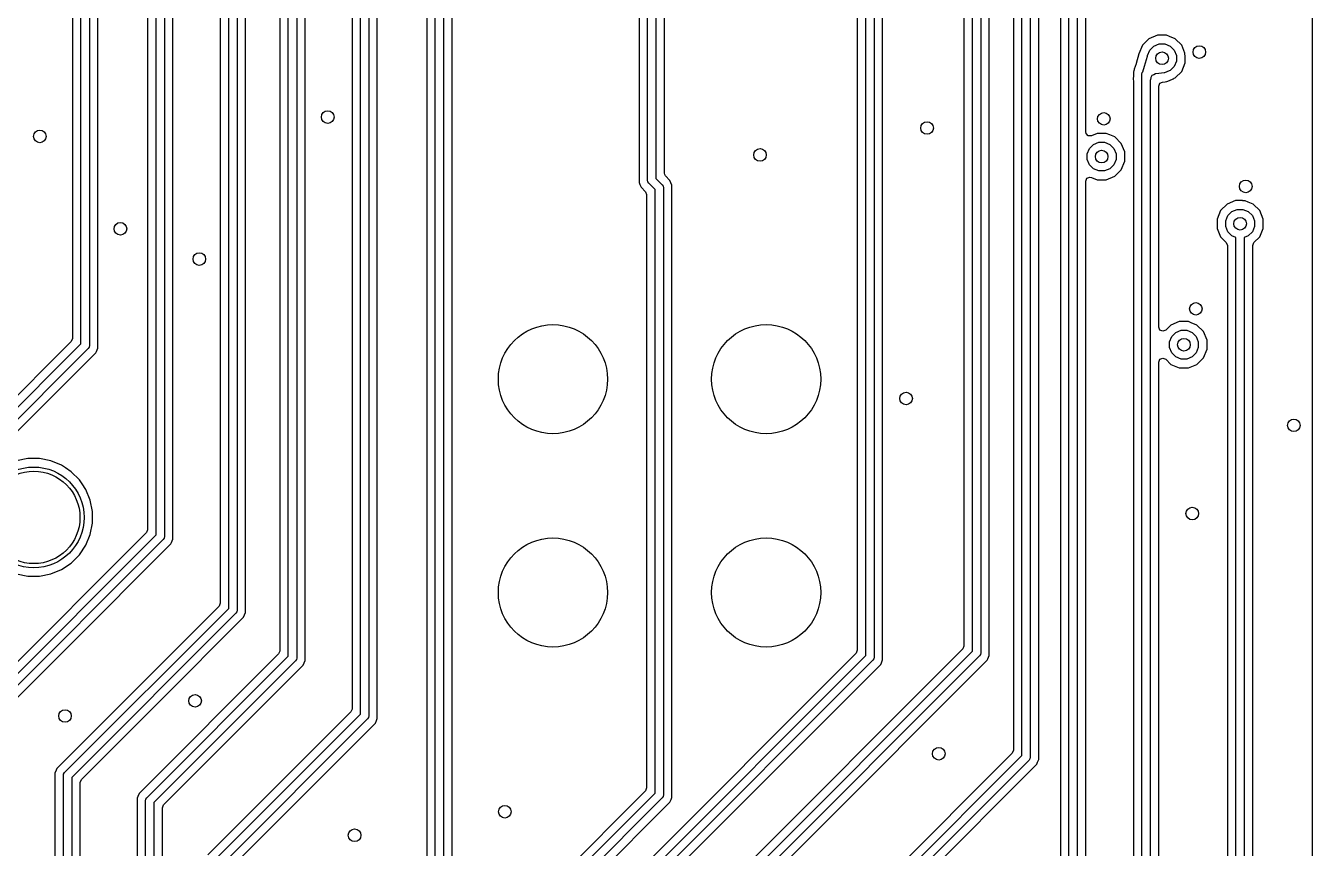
# Model space of a CAD drawing. Extents: x 114.9 to 199.6, y -137.1 to -76.7.
# Drawn here: x 184.25 to 199.58, y -127.56 to -117.77 of the extents above; entities that cross this region are included whole.
import ezdxf

# ---------------------------------------------------------------- set-up
doc = ezdxf.new("R2010")
doc.units = 0
doc.layers.add('BLACK', color=7, linetype='CONTINUOUS')

msp = doc.modelspace()

# ---------------------------------------------------------------- linework, layer by layer
at = {"layer": 'BLACK', "linetype": 'CONTINUOUS'}
for p, q in [((199.5795, -77.402406), (199.5795, -130.397593)), ((184.8095, -97.700065), (184.8095, -121.497363)), ((184.91, -121.559289), (184.91, -97.73)), ((185.01, -97.75071), (185.01, -121.58)), ((185.1105, -121.609936), (185.1105, -106.135198)), ((185.7045, -110.040239), (185.7045, -123.772363)), ((185.805, -123.834289), (185.805, -110.075)), ((185.905, -110.09571), (185.905, -123.855)), ((186.0055, -123.884936), (186.0055, -110.157635)), ((186.5695, -110.600062), (186.5695, -124.647364)), ((186.67, -124.709289), (186.67, -110.63)), ((186.77, -110.65071), (186.77, -124.73)), ((186.8705, -124.759936), (186.8705, -110.712634)), ((187.2795, -111.370064), (187.2795, -125.217363)), ((187.38, -125.27929), (187.38, -111.4)), ((187.48, -111.42071), (187.48, -125.3)), ((187.5805, -125.329936), (187.5805, -111.482634)), ((191.66, -119.61), (191.66, -112.891448)), ((191.76, -112.891114), (191.76, -119.58929)), ((188.1395, -113.180062), (188.1395, -125.907363)), ((188.24, -125.969289), (188.24, -113.21)), ((188.34, -113.23071), (188.34, -125.99)), ((188.4405, -126.019936), (188.4405, -113.292634)), ((189.0295, -114.440062), (189.0295, -128.067363)), ((189.13, -128.129289), (189.13, -114.47)), ((189.23, -114.49071), (189.23, -128.15)), ((189.3305, -128.179936), (189.3305, -114.552635)), ((195.4295, -114.761473), (195.4295, -125.157363)), ((195.53, -125.219289), (195.53, -114.72765)), ((195.63, -114.727502), (195.63, -125.24)), ((195.7305, -125.269936), (195.7305, -114.760444)), ((191.5595, -115.364616), (191.5595, -119.639936)), ((196.0195, -115.870279), (196.0195, -126.397363)), ((196.12, -126.45929), (196.12, -115.837168)), ((196.22, -115.837309), (196.22, -126.48)), ((196.3205, -126.509936), (196.3205, -115.869935)), ((194.1595, -116.007635), (194.1595, -125.207364)), ((194.26, -125.269289), (194.26, -115.94571)), ((194.36, -115.925), (194.36, -125.29)), ((191.8605, -119.527364), (191.8605, -116.195198)), ((196.5795, -116.900062), (196.5795, -127.687364)), ((196.68, -127.749289), (196.68, -116.93)), ((194.4605, -125.319936), (194.4605, -117.065198)), ((196.78, -116.95071), (196.78, -127.77)), ((196.8805, -119.036961), (196.8805, -117.012634)), ((197.556444, -118.00394), (197.514243, -118.105819)), ((197.63394, -117.926444), (197.556444, -118.00394)), ((197.735198, -117.8845), (197.63394, -117.926444)), ((197.644493, -118.062775), (197.692775, -118.014493)), ((197.692775, -118.014493), (197.755859, -117.988363)), ((197.7352, -117.8845), (197.735198, -117.8845)), ((197.8448, -117.8845), (197.7352, -117.8845)), ((197.755859, -117.988363), (197.824141, -117.988363)), ((197.824141, -117.988363), (197.887225, -118.014493)), ((197.844801, -117.8845), (197.8448, -117.8845)), ((197.880414, -117.899252), (197.844801, -117.8845)), ((197.946058, -117.926443), (197.880414, -117.899252)), ((197.887225, -118.014493), (197.935507, -118.062775)), ((197.946059, -117.926444), (197.946058, -117.926443)), ((197.946061, -117.926445), (197.946059, -117.926444)), ((198.023555, -118.003939), (197.946061, -117.926445)), ((198.023555, -118.00394), (198.023555, -118.003939)), ((198.023557, -118.003942), (198.023555, -118.00394)), ((198.062242, -118.097334), (198.023557, -118.003942)), ((197.513923, -118.107127), (197.479977, -118.223262)), ((197.514243, -118.105819), (197.513923, -118.107127)), ((197.580778, -118.254446), (197.615374, -118.136083)), ((197.615374, -118.136083), (197.618363, -118.132364)), ((197.618363, -118.125859), (197.644493, -118.062775)), ((197.618363, -118.132364), (197.618363, -118.125859)), ((197.935507, -118.062775), (197.961637, -118.125859)), ((197.961637, -118.125859), (197.961637, -118.194141)), ((198.062242, -118.120161), (198.062242, -118.097334)), ((198.0655, -118.128026), (198.062242, -118.120161)), ((198.0655, -118.2148), (198.0655, -118.128026)), ((197.449501, -118.320059), (197.4495, -118.320066)), ((197.4495, -118.320066), (197.4495, -118.362881)), ((197.452898, -118.311859), (197.449501, -118.320059)), ((197.454129, -118.307791), (197.452898, -118.311859)), ((197.454524, -118.307311), (197.454129, -118.307791)), ((197.455266, -118.304857), (197.454524, -118.307311)), ((197.455299, -118.304631), (197.455266, -118.304857)), ((197.455795, -118.302122), (197.455299, -118.304631)), ((197.458676, -118.290854), (197.455795, -118.302122)), ((197.479729, -118.224087), (197.458676, -118.290854)), ((197.479841, -118.223718), (197.479729, -118.224087)), ((197.479977, -118.223262), (197.479841, -118.223718)), ((197.553806, -118.330866), (197.559271, -118.322687)), ((197.559271, -118.322687), (197.559292, -118.322582)), ((197.559292, -118.322582), (197.580778, -118.254446)), ((197.874118, -118.310954), (197.819163, -118.333792)), ((197.874269, -118.310873), (197.874118, -118.310954)), ((197.887225, -118.305507), (197.874269, -118.310873)), ((197.935507, -118.257225), (197.887225, -118.305507)), ((197.961637, -118.194141), (197.935507, -118.257225)), ((197.946061, -118.393555), (198.023555, -118.316061)), ((198.023555, -118.31606), (198.023557, -118.316058)), ((198.023555, -118.316061), (198.023555, -118.31606)), ((198.023557, -118.316058), (198.0655, -118.2148)), ((197.445683, -118.4107), (197.44564, -118.411687)), ((197.44564, -118.411687), (197.445641, -118.411693)), ((197.445641, -118.411693), (197.448753, -118.42931)), ((197.445968, -118.406264), (197.445683, -118.4107)), ((197.449322, -118.367057), (197.445968, -118.406264)), ((197.448753, -118.42931), (197.4495, -118.437833)), ((197.4495, -118.362881), (197.449322, -118.367057)), ((197.4495, -118.437833), (197.4495, -127.937364)), ((197.55, -118.35), (197.553806, -118.330866)), ((197.55, -127.99929), (197.55, -118.35)), ((197.651291, -118.417702), (197.65, -118.419965)), ((197.65, -118.419965), (197.65, -128.02)), ((197.654785, -118.390014), (197.651291, -118.417702)), ((197.668282, -118.365974), (197.654785, -118.390013)), ((197.654785, -118.390013), (197.654785, -118.390014)), ((197.691057, -118.355482), (197.668282, -118.365974)), ((197.709939, -118.346785), (197.691057, -118.355482)), ((197.70994, -118.346784), (197.709939, -118.346785)), ((197.709942, -118.346784), (197.70994, -118.346784)), ((197.709943, -118.346783), (197.709942, -118.346784)), ((197.751609, -118.342494), (197.709943, -118.346783)), ((197.7505, -118.492286), (197.764852, -118.457638)), ((197.751833, -118.342469), (197.751609, -118.342494)), ((197.816095, -118.334601), (197.751833, -118.342469)), ((197.764852, -118.457638), (197.793544, -118.443649)), ((197.793544, -118.443649), (197.828916, -118.439319)), ((197.819163, -118.333792), (197.816095, -118.334601)), ((197.828916, -118.439319), (197.842995, -118.436614)), ((197.842995, -118.436614), (197.846063, -118.435805)), ((197.846063, -118.435805), (197.859649, -118.431214)), ((197.859649, -118.431214), (197.914604, -118.408376)), ((197.914604, -118.408376), (197.923748, -118.404051)), ((197.923748, -118.404051), (197.925727, -118.402996)), ((197.925727, -118.402995), (197.928375, -118.401585)), ((197.925727, -118.402996), (197.925727, -118.402995)), ((197.928375, -118.401585), (197.928412, -118.401655)), ((197.928412, -118.401655), (197.934243, -118.39845)), ((197.934243, -118.39845), (197.946058, -118.393557)), ((197.946058, -118.393557), (197.94606, -118.393555)), ((197.94606, -118.393555), (197.946061, -118.393555)), ((197.7505, -121.361588), (197.7505, -118.492286)), ((196.88423, -119.055713), (196.8805, -119.036961)), ((196.910749, -119.082231), (196.88423, -119.055713)), ((196.948252, -119.082231), (196.910749, -119.082231)), ((197.015198, -119.0545), (196.948252, -119.082231)), ((197.0152, -119.0545), (197.015198, -119.0545)), ((197.1248, -119.0545), (197.0152, -119.0545)), ((197.124801, -119.0545), (197.1248, -119.0545)), ((197.166744, -119.071874), (197.124801, -119.0545)), ((197.226058, -119.096443), (197.166744, -119.071874)), ((196.898363, -119.295859), (196.924493, -119.232775)), ((196.924493, -119.232775), (196.972775, -119.184493)), ((196.972775, -119.184493), (197.035859, -119.158363)), ((197.035859, -119.158363), (197.104141, -119.158363)), ((197.104141, -119.158363), (197.167225, -119.184493)), ((197.167225, -119.184493), (197.215507, -119.232775)), ((197.215507, -119.232775), (197.241637, -119.295859)), ((197.226059, -119.096444), (197.226058, -119.096443)), ((197.226061, -119.096445), (197.226059, -119.096444)), ((197.303555, -119.173939), (197.226061, -119.096445)), ((197.303555, -119.17394), (197.303555, -119.173939)), ((197.303557, -119.173942), (197.303555, -119.17394)), ((197.3455, -119.2752), (197.303557, -119.173942)), ((196.898363, -119.364141), (196.898363, -119.295859)), ((196.924493, -119.427225), (196.898363, -119.364141)), ((197.241637, -119.364141), (197.215507, -119.427225)), ((197.241637, -119.295859), (197.241637, -119.364141)), ((197.303557, -119.486058), (197.3455, -119.3848)), ((197.3455, -119.3848), (197.3455, -119.2752)), ((191.867148, -119.543416), (191.8605, -119.527364)), ((191.872799, -119.55983), (191.867148, -119.543416)), ((196.972775, -119.475507), (196.924493, -119.427225)), ((197.035859, -119.501637), (196.972775, -119.475507)), ((197.104141, -119.501637), (197.035859, -119.501637)), ((197.167225, -119.475507), (197.104141, -119.501637)), ((197.215507, -119.427225), (197.167225, -119.475507)), ((197.226061, -119.563555), (197.303555, -119.486061)), ((197.303555, -119.48606), (197.303557, -119.486058)), ((197.303555, -119.486061), (197.303555, -119.48606)), ((191.5595, -119.639936), (191.56899, -119.662848)), ((191.56899, -119.662848), (191.582411, -119.695251)), ((191.582411, -119.695251), (191.582412, -119.695252)), ((191.582412, -119.695252), (191.635148, -119.747988)), ((191.663806, -119.629134), (191.66, -119.61)), ((191.674645, -119.645355), (191.663806, -119.629134)), ((191.75, -119.72071), (191.674645, -119.645355)), ((191.76, -119.58929), (191.835355, -119.664645)), ((191.835355, -119.664645), (191.846194, -119.680866)), ((191.846194, -119.680866), (191.85, -119.7)), ((191.85, -119.7), (191.85, -126.93)), ((191.873789, -119.560949), (191.872799, -119.55983)), ((191.927587, -119.614748), (191.873789, -119.560949)), ((191.927587, -119.614749), (191.927587, -119.614748)), ((191.9505, -119.670064), (191.927587, -119.614749)), ((191.9505, -126.959936), (191.9505, -119.670064)), ((196.8805, -119.623038), (196.894852, -119.58839)), ((196.8805, -127.799936), (196.8805, -119.623038)), ((196.894852, -119.58839), (196.9295, -119.574038)), ((196.9295, -119.574038), (196.948248, -119.577767)), ((196.948248, -119.577767), (197.0152, -119.6055)), ((197.0152, -119.6055), (197.015202, -119.6055)), ((197.015202, -119.6055), (197.124798, -119.6055)), ((197.124798, -119.6055), (197.1248, -119.6055)), ((197.1248, -119.6055), (197.226058, -119.563557)), ((197.226058, -119.563557), (197.22606, -119.563555)), ((197.22606, -119.563555), (197.226061, -119.563555)), ((191.635148, -119.747988), (191.6495, -119.782634)), ((191.6495, -119.782634), (191.6495, -126.847363)), ((191.75, -126.909289), (191.75, -119.72071)), ((198.665198, -119.8545), (198.56394, -119.896444)), ((198.6652, -119.8545), (198.665198, -119.8545)), ((198.747931, -119.8545), (198.6652, -119.8545)), ((198.753271, -119.856712), (198.747931, -119.8545)), ((198.780141, -119.856712), (198.753271, -119.856712)), ((198.816744, -119.871874), (198.780141, -119.856712)), ((198.486444, -119.97394), (198.4445, -120.075198)), ((198.56394, -119.896444), (198.486444, -119.97394)), ((198.574493, -120.032775), (198.622775, -119.984493)), ((198.622775, -119.984493), (198.685859, -119.958363)), ((198.685859, -119.958363), (198.754141, -119.958363)), ((198.754141, -119.958363), (198.817225, -119.984493)), ((198.876058, -119.896443), (198.816744, -119.871874)), ((198.817225, -119.984493), (198.865507, -120.032775)), ((198.876059, -119.896444), (198.876058, -119.896443)), ((198.876061, -119.896445), (198.876059, -119.896444)), ((198.953555, -119.973939), (198.876061, -119.896445)), ((198.953555, -119.97394), (198.953555, -119.973939)), ((198.953557, -119.973942), (198.953555, -119.97394)), ((198.9955, -120.0752), (198.953557, -119.973942)), ((198.4445, -120.075198), (198.4445, -120.0752)), ((198.4445, -120.0752), (198.4445, -120.1848)), ((198.548363, -120.095859), (198.574493, -120.032775)), ((198.548363, -120.164141), (198.548363, -120.095859)), ((198.574493, -120.227225), (198.548363, -120.164141)), ((198.865507, -120.032775), (198.891637, -120.095859)), ((198.891637, -120.164141), (198.865507, -120.227225)), ((198.891637, -120.095859), (198.891637, -120.164141)), ((198.9955, -120.1848), (198.9955, -120.0752)), ((198.4445, -120.1848), (198.486443, -120.286058)), ((198.486443, -120.286058), (198.486444, -120.286059)), ((198.486444, -120.286059), (198.486444, -120.28606)), ((198.486444, -120.28606), (198.555148, -120.354763)), ((198.622775, -120.275507), (198.574493, -120.227225)), ((198.67, -120.295068), (198.622775, -120.275507)), ((198.67, -128.47929), (198.67, -120.295068)), ((198.817225, -120.275507), (198.77, -120.295068)), ((198.77, -120.295068), (198.77, -128.5)), ((198.865507, -120.227225), (198.817225, -120.275507)), ((198.884852, -120.354763), (198.953555, -120.28606)), ((198.953555, -120.28606), (198.953557, -120.286058)), ((198.953557, -120.286058), (198.9955, -120.1848)), ((198.555148, -120.354763), (198.5695, -120.389411)), ((198.5695, -120.389411), (198.5695, -128.417364)), ((198.8705, -120.389411), (198.884852, -120.354763)), ((198.8705, -128.529936), (198.8705, -120.389411)), ((197.764852, -121.396236), (197.7505, -121.361588)), ((197.89394, -121.336444), (197.834148, -121.396236)), ((197.995198, -121.2945), (197.89394, -121.336444)), ((197.9952, -121.2945), (197.995198, -121.2945)), ((198.1048, -121.2945), (197.9952, -121.2945)), ((198.104801, -121.2945), (198.1048, -121.2945)), ((198.13736, -121.307987), (198.104801, -121.2945)), ((198.206058, -121.336443), (198.13736, -121.307987)), ((198.206059, -121.336444), (198.206058, -121.336443)), ((198.206061, -121.336445), (198.206059, -121.336444)), ((198.283555, -121.413939), (198.206061, -121.336445)), ((184.795148, -121.532011), (182.222413, -124.104746)), ((184.8095, -121.497363), (184.795148, -121.532011)), ((197.7995, -121.410588), (197.764852, -121.396236)), ((197.834148, -121.396236), (197.7995, -121.410588)), ((197.878363, -121.535859), (197.904493, -121.472775)), ((197.878363, -121.604141), (197.878363, -121.535859)), ((197.904493, -121.472775), (197.952775, -121.424493)), ((197.952775, -121.424493), (198.015859, -121.398363)), ((198.015859, -121.398363), (198.084141, -121.398363)), ((198.084141, -121.398363), (198.147225, -121.424493)), ((198.147225, -121.424493), (198.195507, -121.472775)), ((198.195507, -121.472775), (198.221637, -121.535859)), ((198.221637, -121.535859), (198.221637, -121.604141)), ((198.283555, -121.41394), (198.283555, -121.413939)), ((198.283557, -121.413942), (198.283555, -121.41394)), ((198.3255, -121.5152), (198.283557, -121.413942)), ((198.3255, -121.6248), (198.3255, -121.5152)), ((182.314645, -124.154645), (184.91, -121.559289)), ((184.995355, -121.615356), (182.4, -124.21071)), ((183.827339, -122.9255), (185.087587, -121.665252)), ((185.006194, -121.599135), (184.995355, -121.615356)), ((185.01, -121.58), (185.006194, -121.599134)), ((185.006194, -121.599134), (185.006194, -121.599135)), ((185.087587, -121.665252), (185.094297, -121.649049)), ((185.094297, -121.649049), (185.1105, -121.609936)), ((197.904493, -121.667225), (197.878363, -121.604141)), ((197.952775, -121.715507), (197.904493, -121.667225)), ((198.195507, -121.667225), (198.147225, -121.715507)), ((198.221637, -121.604141), (198.195507, -121.667225)), ((198.283557, -121.726058), (198.3255, -121.6248)), ((197.7505, -121.778412), (197.764852, -121.743764)), ((197.7505, -128.049936), (197.7505, -121.778412)), ((197.764852, -121.743764), (197.7995, -121.729412)), ((197.7995, -121.729412), (197.834148, -121.743764)), ((197.834148, -121.743764), (197.893939, -121.803555)), ((197.893939, -121.803555), (197.89394, -121.803555)), ((197.89394, -121.803555), (197.893942, -121.803557)), ((197.893942, -121.803557), (197.9952, -121.8455)), ((198.015859, -121.741637), (197.952775, -121.715507)), ((197.9952, -121.8455), (197.995202, -121.8455)), ((197.995202, -121.8455), (198.104798, -121.8455)), ((198.084141, -121.741637), (198.015859, -121.741637)), ((198.147225, -121.715507), (198.084141, -121.741637)), ((198.104798, -121.8455), (198.1048, -121.8455)), ((198.1048, -121.8455), (198.206058, -121.803557)), ((198.206058, -121.803557), (198.20606, -121.803555)), ((198.20606, -121.803555), (198.206061, -121.803555)), ((198.206061, -121.803555), (198.283555, -121.726061)), ((198.283555, -121.72606), (198.283557, -121.726058)), ((198.283555, -121.726061), (198.283555, -121.72606)), ((184.279001, -122.9255), (184.143681, -122.952417)), ((184.279007, -122.9255), (184.279001, -122.9255)), ((184.416993, -122.9255), (184.279007, -122.9255)), ((184.416998, -122.9255), (184.416993, -122.9255)), ((184.552318, -122.952417), (184.416998, -122.9255)), ((184.552329, -122.95242), (184.552318, -122.952417)), ((184.679807, -123.005223), (184.552329, -122.95242)), ((184.679808, -123.005223), (184.679807, -123.005223)), ((184.679811, -123.005225), (184.679808, -123.005223)), ((184.726074, -123.036137), (184.679811, -123.005225)), ((184.794539, -123.081883), (184.726074, -123.036137)), ((184.892116, -123.17946), (184.794539, -123.081883)), ((184.922613, -123.225102), (184.892116, -123.17946)), ((184.968775, -123.294189), (184.922613, -123.225102)), ((185.02158, -123.421672), (184.968775, -123.294189)), ((185.0485, -123.557007), (185.02158, -123.421672)), ((185.0485, -123.694993), (185.0485, -123.557007)), ((185.690148, -123.807011), (183.422413, -126.074746)), ((183.514645, -126.124645), (185.805, -123.834289)), ((184.968775, -123.957811), (185.02158, -123.830328)), ((185.02158, -123.830328), (185.0485, -123.694993)), ((185.7045, -123.772363), (185.690148, -123.807011)), ((185.890355, -123.890356), (183.6, -126.18071)), ((184.765476, -125.157363), (185.982587, -123.940252)), ((184.892114, -124.072542), (184.968775, -123.957811)), ((185.901194, -123.874134), (185.890355, -123.890356)), ((185.905, -123.855), (185.901194, -123.874134)), ((185.982587, -123.940252), (185.989297, -123.924049)), ((185.989297, -123.924049), (186.0055, -123.884936)), ((184.794542, -124.170114), (184.892114, -124.072542)), ((184.143681, -124.299582), (184.279001, -124.326499)), ((184.416993, -124.3265), (184.552328, -124.29958)), ((184.552328, -124.29958), (184.679811, -124.246775)), ((184.679811, -124.246775), (184.794542, -124.170114)), ((184.279001, -124.326499), (184.279007, -124.3265)), ((184.279007, -124.3265), (184.416993, -124.3265)), ((186.555148, -124.682012), (184.622414, -126.614745)), ((184.714645, -126.664645), (186.67, -124.709289)), ((186.755356, -124.765355), (184.8, -126.72071)), ((186.5695, -124.647364), (186.555148, -124.682012)), ((186.766194, -124.749134), (186.755356, -124.765355)), ((186.77, -124.73), (186.766194, -124.749134)), ((186.859043, -124.787593), (186.8705, -124.759936)), ((185.850695, -125.812144), (186.847588, -124.815251)), ((186.847588, -124.815251), (186.859043, -124.787593)), ((183.714852, -126.207987), (184.765476, -125.157363)), ((187.2795, -125.217363), (187.265148, -125.252011)), ((195.415148, -125.192011), (191.222413, -129.384746)), ((191.314645, -129.434645), (195.53, -125.219289)), ((194.1595, -125.207364), (194.145148, -125.242012)), ((195.4295, -125.157363), (195.415148, -125.192011)), ((187.265148, -125.252011), (185.602413, -126.914746)), ((185.694645, -126.964645), (187.38, -125.27929)), ((187.465355, -125.335355), (185.78, -127.02071)), ((187.476194, -125.319134), (187.465355, -125.335355)), ((187.48, -125.3), (187.476194, -125.319134)), ((187.557587, -125.385252), (187.569774, -125.35583)), ((187.569774, -125.35583), (187.5805, -125.329936)), ((194.145148, -125.242012), (190.022414, -129.364745)), ((190.114645, -129.414645), (194.26, -125.269289)), ((194.345355, -125.325356), (190.2, -129.47071)), ((190.314852, -129.497987), (194.437586, -125.375253)), ((195.615355, -125.275356), (191.4, -129.49071)), ((193.592775, -127.440064), (195.707587, -125.325252)), ((194.356194, -125.309135), (194.345355, -125.325356)), ((194.36, -125.29), (194.356194, -125.309134)), ((194.356194, -125.309134), (194.356194, -125.309135)), ((194.437586, -125.375253), (194.437587, -125.375252)), ((194.437587, -125.375252), (194.445632, -125.35583)), ((194.445632, -125.35583), (194.4605, -125.319936)), ((195.626194, -125.259135), (195.615355, -125.275356)), ((195.63, -125.24), (195.626194, -125.259134)), ((195.626194, -125.259134), (195.626194, -125.259135)), ((195.707587, -125.325252), (195.714297, -125.309049)), ((195.714297, -125.309049), (195.7305, -125.269936)), ((185.894852, -127.047987), (187.557585, -125.385254)), ((187.557585, -125.385254), (187.557587, -125.385252)), ((184.914852, -126.747987), (185.850695, -125.812144)), ((188.125148, -125.942011), (186.422413, -127.644746)), ((186.514645, -127.694645), (188.24, -125.969289)), ((188.1395, -125.907363), (188.125148, -125.942011)), ((188.34, -125.99), (188.336194, -126.009134)), ((188.325356, -126.025355), (186.6, -127.75071)), ((186.714852, -127.777987), (188.417586, -126.075253)), ((188.336194, -126.009134), (188.325356, -126.025355)), ((188.417586, -126.075253), (188.417588, -126.075251)), ((188.417588, -126.075251), (188.430325, -126.0445)), ((188.430325, -126.0445), (188.4405, -126.019936)), ((196.005148, -126.432011), (192.422413, -130.014746)), ((196.0195, -126.397363), (196.005148, -126.432011)), ((192.514645, -130.064645), (196.12, -126.45929)), ((196.205355, -126.515355), (192.6, -130.12071)), ((192.714852, -130.147987), (196.297586, -126.565253)), ((196.216194, -126.499134), (196.205355, -126.515355)), ((196.22, -126.48), (196.216194, -126.499134)), ((196.297586, -126.565253), (196.297587, -126.565252)), ((196.297587, -126.565252), (196.307261, -126.541897)), ((196.307261, -126.541897), (196.3205, -126.509936)), ((184.614062, -126.634909), (184.5995, -126.670062)), ((184.5995, -126.670062), (184.5995, -135.089555)), ((184.614063, -126.634907), (184.614062, -126.634909)), ((184.622411, -126.61475), (184.614063, -126.634907)), ((184.622414, -126.614745), (184.622411, -126.61475)), ((184.7, -126.7), (184.703806, -126.680866)), ((184.7, -135.122497), (184.7, -126.7)), ((184.703806, -126.680866), (184.714645, -126.664645)), ((184.8, -126.72071), (184.8, -135.12235)), ((184.9005, -126.782635), (184.914852, -126.747987)), ((184.9005, -135.088525), (184.9005, -126.782635)), ((191.635148, -126.882011), (188.822413, -129.694746)), ((188.914645, -129.744645), (191.75, -126.909289)), ((191.6495, -126.847363), (191.635148, -126.882011)), ((185.58899, -126.947151), (185.5795, -126.970064)), ((185.5795, -126.970064), (185.5795, -126.970065)), ((185.5795, -126.970065), (185.5795, -134.997364)), ((185.602413, -126.914746), (185.58899, -126.947149)), ((185.58899, -126.947149), (185.58899, -126.947151)), ((185.68, -127), (185.683806, -126.980866)), ((185.68, -135.05929), (185.68, -127)), ((185.683806, -126.980866), (185.694645, -126.964645)), ((185.78, -127.02071), (185.78, -135.08)), ((185.8805, -127.082635), (185.894852, -127.047987)), ((191.835356, -126.965355), (189, -129.80071)), ((189.114852, -129.827987), (191.927586, -127.015253)), ((191.846194, -126.949134), (191.835356, -126.965355)), ((191.85, -126.93), (191.846194, -126.949134)), ((191.927586, -127.015253), (191.927588, -127.015251)), ((191.927588, -127.015251), (191.940698, -126.9836)), ((191.940698, -126.9836), (191.9505, -126.959936)), ((185.8805, -135.109936), (185.8805, -127.082635)), ((191.514852, -129.517987), (193.592775, -127.440064))]:
    msp.add_line(p, q, dxfattribs=at)
at = {"layer": 'BLACK'}
for centre, radius in [((198.233879, -118.08602), 0.075), ((197.79, -118.16), 0.075), ((187.85, -118.86), 0.075), ((194.99, -118.99), 0.075), ((197.095673, -118.88073), 0.075), ((184.42, -119.09), 0.075), ((193, -119.31), 0.075), ((197.07, -119.33), 0.075), ((198.787412, -119.685075), 0.075), ((185.38, -120.19), 0.075), ((198.72, -120.13), 0.075), ((186.32, -120.55), 0.075), ((198.192304, -121.143091), 0.075), ((190.533, -121.98), 0.65), ((193.073, -121.98), 0.65), ((198.05, -121.57), 0.075), ((194.74, -122.21), 0.075), ((199.36, -122.53), 0.075), ((184.348, -123.626), 0.6), ((184.348, -123.626), 0.549999), ((198.15, -123.58), 0.075), ((190.533, -124.52), 0.65), ((193.073, -124.52), 0.65), ((186.27, -125.81), 0.075), ((184.72, -125.99), 0.075), ((195.13, -126.44), 0.075), ((189.96, -127.13), 0.075), ((188.17, -127.41), 0.075)]:
    msp.add_circle(centre, radius, dxfattribs=at)
at = {"layer": 'WHITE'}
for centre, radius in [((198.233879, -118.08602), 0.075), ((197.79, -118.16), 0.075), ((187.85, -118.86), 0.075), ((194.99, -118.99), 0.075), ((197.095673, -118.88073), 0.075), ((184.42, -119.09), 0.075), ((193, -119.31), 0.075), ((197.07, -119.33), 0.075), ((198.787412, -119.685075), 0.075), ((185.38, -120.19), 0.075), ((198.72, -120.13), 0.075), ((186.32, -120.55), 0.075), ((198.192304, -121.143091), 0.075), ((190.533, -121.98), 0.65), ((193.073, -121.98), 0.65), ((198.05, -121.57), 0.075), ((194.74, -122.21), 0.075), ((199.36, -122.53), 0.075), ((198.15, -123.58), 0.075), ((190.533, -124.52), 0.65), ((193.073, -124.52), 0.65), ((186.27, -125.81), 0.075), ((184.72, -125.99), 0.075), ((195.13, -126.44), 0.075), ((189.96, -127.13), 0.075), ((188.17, -127.41), 0.075)]:
    msp.add_circle(centre, radius, dxfattribs=at)

doc.saveas('drawing.dxf')
